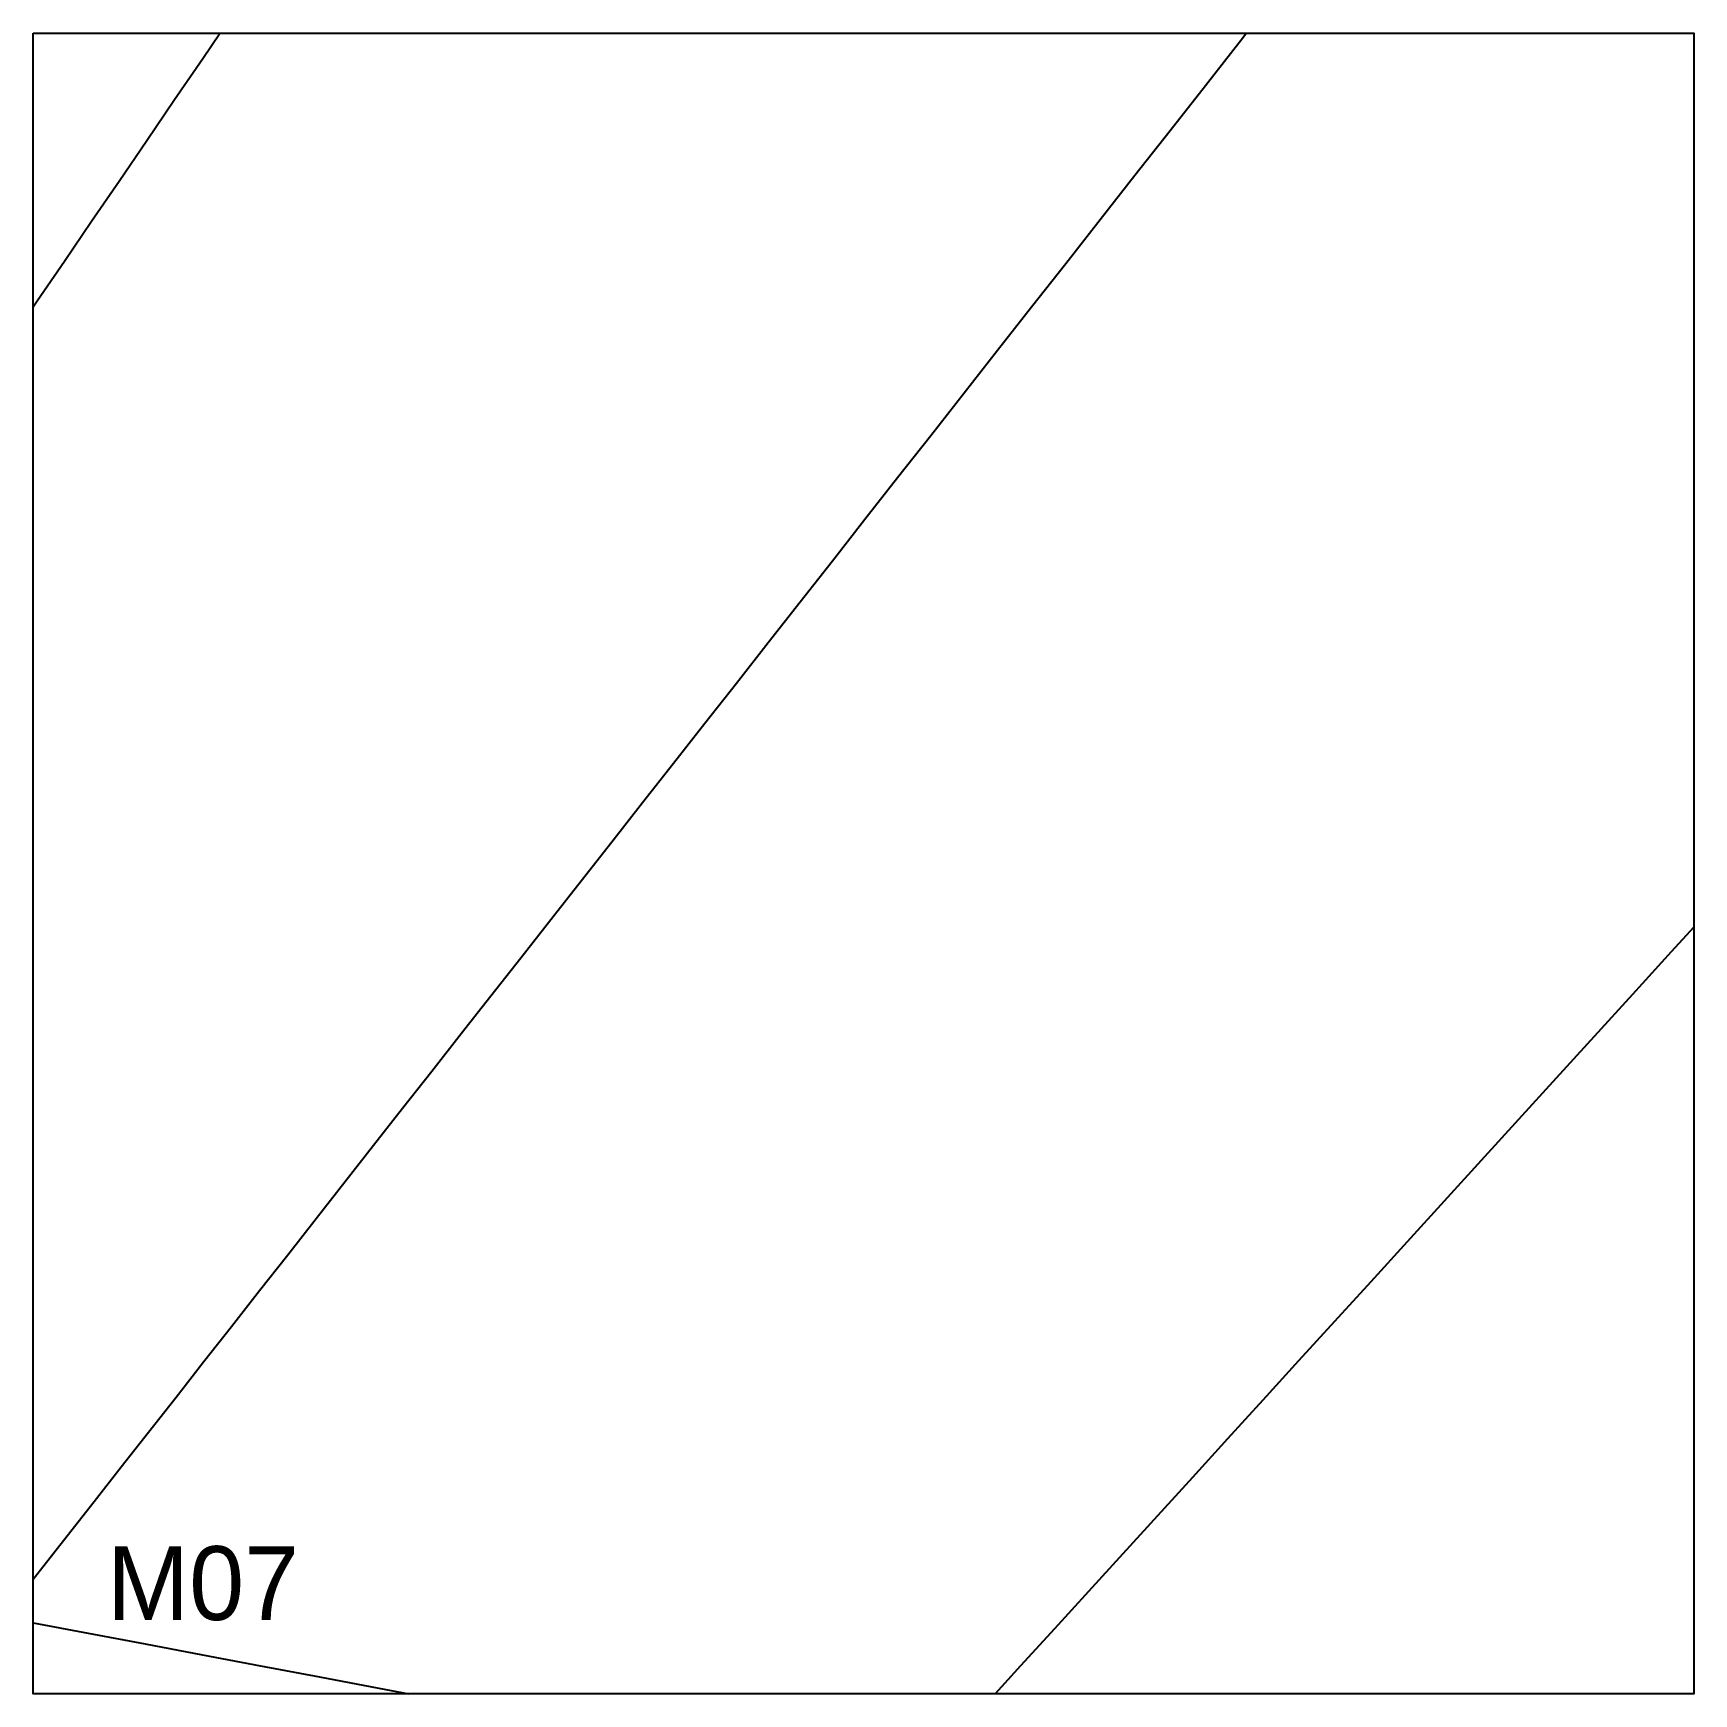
# Model space of a CAD drawing. Header units: millimetres. Extents: x 0 to 900, y 0 to 900.
import ezdxf

# ---------------------------------------------------------------- set-up
doc = ezdxf.new("R2010")
doc.units = ezdxf.units.MM
for name, color, linetype in [('CUT', 1, 'Continuous'), ('DECL', 30, 'Continuous'), ('HOUR', 7, 'Continuous'), ('HOUR15', 9, 'Continuous'), ('HOUR30', 8, 'Continuous'), ('ID', 3, 'Continuous')]:
    doc.layers.add(name, color=color, linetype=linetype)

msp = doc.modelspace()

# ---------------------------------------------------------------- linework, layer by layer
at = {"layer": 'CUT'}
msp.add_lwpolyline([(0, 900), (900, 900), (900, 0), (0, 0), (0, 900)], close=True, dxfattribs=at)
at = {"layer": 'DECL'}
msp.add_lwpolyline([(0, 38.37), (29.79, 32.81), (60.6, 27.03), (91.75, 21.18), (123.25, 15.24), (155.11, 9.22), (187.34, 3.1), (203.66, 0)], dxfattribs=at)
at = {"layer": 'HOUR'}
msp.add_lwpolyline([(900, 415.44), (887.79, 402.05), (866.84, 379.05), (846.06, 356.25), (825.45, 333.64), (805.02, 311.21), (784.74, 288.97), (764.64, 266.91), (744.69, 245.02), (724.9, 223.3), (705.27, 201.76), (685.79, 180.39), (666.46, 159.18), (647.28, 138.13), (628.25, 117.24), (609.35, 96.51), (590.6, 75.93), (571.99, 55.51), (553.51, 35.24), (535.17, 15.11), (521.4, 0)], dxfattribs=at)
at = {"layer": 'HOUR15'}
msp.add_lwpolyline([(657.64, 900), (654.68, 896.23), (635.33, 871.57), (616.15, 847.13), (597.13, 822.9), (578.29, 798.88), (559.6, 775.07), (541.07, 751.47), (522.7, 728.06), (504.49, 704.85), (486.42, 681.83), (468.51, 659), (450.74, 636.36), (433.11, 613.9), (415.63, 591.62), (398.28, 569.52), (381.08, 547.6), (364, 525.84), (347.06, 504.26), (330.25, 482.84), (313.57, 461.58), (297.02, 440.49), (280.58, 419.55), (264.27, 398.77), (248.08, 378.14), (232.01, 357.66), (216.06, 337.33), (200.22, 317.14), (184.49, 297.1), (168.87, 277.2), (153.36, 257.44), (137.96, 237.81), (122.66, 218.32), (107.47, 198.97), (92.38, 179.74), (77.39, 160.64), (62.5, 141.66), (47.71, 122.81), (33.01, 104.09), (18.41, 85.48), (3.9, 66.99), (0, 62.03)], dxfattribs=at)
at = {"layer": 'HOUR30'}
msp.add_lwpolyline([(101.28, 900), (91.85, 886.18), (76.62, 863.84), (61.51, 841.67), (46.51, 819.69), (31.64, 797.87), (16.88, 776.23), (2.23, 754.75), (0, 751.47)], dxfattribs=at)

# ---------------------------------------------------------------- texts
at = {"layer": 'ID'}
msp.add_text('M07', height=40, dxfattribs=at).set_placement((40, 40))

doc.saveas('drawing.dxf')
